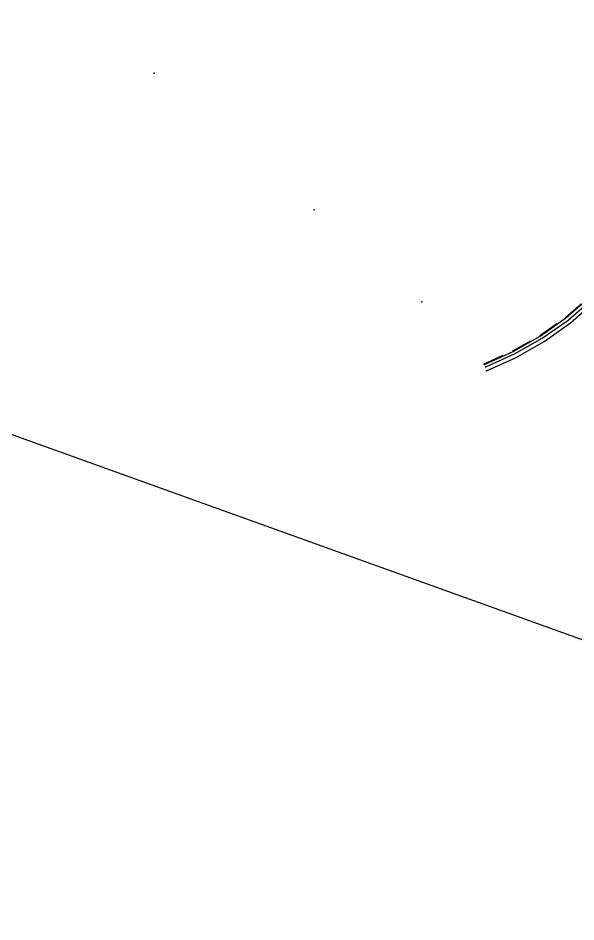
# Model space of a CAD drawing. Header units: metres. Extents: x 820373 to 834957, y 7564678 to 7566875.
# Drawn here: x 821752 to 821794.9, y 7564678.5 to 7564748 of the extents above; entities that cross this region are included whole.
import ezdxf

# ---------------------------------------------------------------- set-up
doc = ezdxf.new("R2010")
doc.units = ezdxf.units.M
doc.linetypes.add('XREF_TOP$0$DASHDOT', pattern=[25.4, 12.7, -6.35, 0, -6.35])
doc.layers.add('P-FOLHA', color=4, linetype='Continuous', plot=False)
for name, color, linetype in [('P-WIPEOUT1', 5, 'Continuous'), ('XREF_TOP$0$T-HD-VALETA_SARJETA', 132, 'Continuous'), ('XREF_TOP$0$T-HM-COTA', 252, 'Continuous'), ('XREF_TOP$0$T-SI-FAIXA', 23, 'Continuous'), ('XREF_TOP$0$T-SV-GUIA', 23, 'XREF_TOP$0$DASHDOT'), ('XREF_TOP$0$T-SV-PÉ_GUIA', 23, 'XREF_TOP$0$DASHDOT')]:
    doc.layers.add(name, color=color, linetype=linetype)

# ---------------------------------------------------------------- blocks, each defined once
blk = doc.blocks.new('XREF_TOP$0$PONTO')
at = {"layer": 'XREF_TOP$0$T-HM-COTA'}
blk.add_point((0, 0), dxfattribs=at)
blk = doc.blocks.new('XREF_TOP')
at = {"layer": 'XREF_TOP$0$T-HD-VALETA_SARJETA'}
blk.add_polyline3d([(821787.993, 7564721.212, 845.315), (821790.216, 7564722.199, 845.286), (821792.332, 7564723.399, 845.257), (821794.321, 7564724.799, 845.228), (821796.165, 7564726.386, 845.199), (821797.844, 7564728.146, 845.225), (821799.234, 7564729.907, 845.144), (821800.46, 7564731.786, 845.117), (821801.512, 7564733.768, 845.09), (821802.381, 7564735.836, 845.064), (821803.061, 7564737.974, 845.037)], dxfattribs=at)
at = {"layer": 'XREF_TOP$0$T-SI-FAIXA'}
blk.add_polyline3d([(821788.058, 7564720.907, 845.332), (821790.326, 7564721.929, 845.308), (821792.485, 7564723.165, 845.283), (821794.514, 7564724.604, 845.259), (821796.394, 7564726.232, 845.234), (821798.108, 7564728.035, 845.209), (821799.496, 7564729.793, 845.186), (821800.725, 7564731.666, 845.163), (821801.787, 7564733.639, 845.14), (821802.673, 7564735.696, 845.117), (821803.376, 7564737.823, 845.094), (821803.976, 7564740.13, 845.091), (821804.345, 7564742.485, 845.081), (821804.478, 7564744.865, 845.065), (821804.375, 7564747.247, 845.043), (821804.038, 7564749.606, 845.014)], dxfattribs=at)
at = {"layer": 'XREF_TOP$0$T-SV-GUIA', "ltscale": 0.125}
for p, q in [((821794.128, 7564725.013, 845.246), (821795.95, 7564726.587, 845.233)), ((821792.163, 7564723.622, 845.259), (821794.128, 7564725.013, 845.246)), ((821790.071, 7564722.429, 845.273), (821792.163, 7564723.622, 845.259)), ((821787.874, 7564721.444, 845.286), (821790.071, 7564722.429, 845.273))]:
    blk.add_line(p, q, dxfattribs=at)
at = {"layer": 'XREF_TOP$0$T-SV-PÉ_GUIA'}
blk.add_polyline3d([(821787.899, 7564721.385, 845.286), (821790.096, 7564722.376, 845.26), (821792.187, 7564723.574, 845.234), (821794.154, 7564724.966, 845.208), (821795.979, 7564726.541, 845.182), (821797.644, 7564728.283, 845.179), (821799.026, 7564730.025, 845.133), (821800.248, 7564731.883, 845.109), (821801.301, 7564733.842, 845.085), (821802.177, 7564735.886, 845.061), (821802.868, 7564738, 845.037)], dxfattribs=at)
at = {"layer": 'XREF_TOP$0$T-HM-COTA', "rotation": 155.5308333333333}
for p in [(821762.49, 7564743.802, 845.402), (821781.403, 7564741.003, 845.381), (821793.681, 7564734.502, 845.426), (821774.799, 7564733.285, 845.425), (821783.075, 7564726.198, 845.478), (821787.868, 7564721.421, 845.435), (821787.899, 7564721.385, 845.286), (821787.993, 7564721.212, 845.315), (821788.058, 7564720.907, 845.332)]:
    blk.add_blockref('XREF_TOP$0$PONTO', p, dxfattribs=at)

msp = doc.modelspace()

# ---------------------------------------------------------------- block references
at = {"ltscale": 100}
msp.add_blockref('XREF_TOP', (0, 0), dxfattribs=at)

# ---------------------------------------------------------------- next in the draw order: wipeouts: each hides what was drawn before it
msp.add_wipeout([(821762.014, 7564750.062), (821821.094, 7564709.212), (821903.692, 7564938.717), (821896.091, 7564943.973)]).dxf.layer = 'P-WIPEOUT1'

# ---------------------------------------------------------------- next in the draw order: linework, layer by layer
at = {"layer": 'P-FOLHA'}
msp.add_lwpolyline([(821935.565, 7564900.298), (821855.732, 7564678.477), (821097.352, 7564951.414), (821177.184, 7565173.235)], close=True, dxfattribs=at)

doc.saveas('drawing.dxf')
